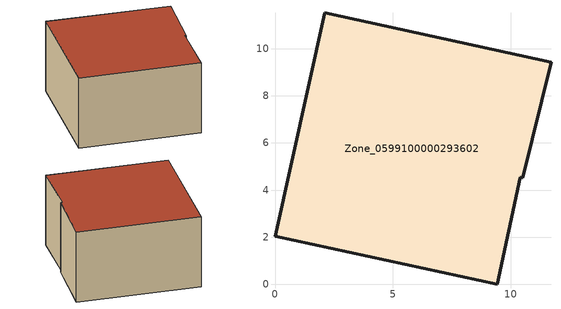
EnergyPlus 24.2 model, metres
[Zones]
Zone_0599100000293602
 floor ground (C_G): 10.52,4.52 10.41,4.55 9.43,0 0,2.04 2.11,11.53 11.71,9.43 z0
 wall outside (C_F): 10.41,4.55 10.52,4.52 11.71,9.43 2.11,11.53 0,2.04 9.43,0 10.41,4.55 z0:5.98
 roof outside (C_R): 11.71,9.43 2.11,11.53 0,2.04 9.43,0 10.41,4.55 10.52,4.52 z5.98
[BUILDING]
Pand.0599100000293602: North Axis=0; Terrain=City; Loads Convergence Tolerance Value=0.04; Temperature Convergence Tolerance Value=0.4; Solar Distribution=FullExterior; Maximum Number of Warmup Days=25; Minimum Number of Warmup Days=1
[Site:Location]
Rotterdam.The.Hague.AP_ZH_NLD Design_Conditions: Latitude=51.96; Longitude=4.45; Time Zone=1; Elevation=-4.5
[SITE:GROUNDTEMPERATURE:BUILDINGSURFACE]
18, 18, 18, 18, 18, 18, 18, 18, 18, 18, 18, 18
[MATERIAL] Thermal Absorptance=0.9; Solar Absorptance=0.7; Visible Absorptance=0.7
Name | Roughness | Thickness | Conductivity | Density | Specific Heat
G.TC.1946 | MediumSmooth | 0.15 | 1 | 540 | 1210
F.TC.1946 | Rough | 0.3 | 0.857143 | 1920 | 840
R.TC.1946 | MediumRough | 0.2 | 0.909091 | 1500 | 1000
[CONSTRUCTION]
C_G: G.TC.1946
C_F: F.TC.1946
C_R: R.TC.1946
[ZONE]
Zone_0599100000293602: Type=1; Multiplier=1; Ceiling Height=Autocalculate; Volume=Autocalculate; Floor Area=autocalculate; Part of Total Floor Area=Yes
[ZONEINFILTRATION:DESIGNFLOWRATE]
Infil_Zone_0599100000293602: Zone or ZoneList or Space or SpaceList=Zone_0599100000293602; Schedule=AlwaysOn; Design Flow Rate Calculation Method=Flow/Area; Flow Rate per Floor Area=0.003; Constant Term Coefficient=1; Temperature Term Coefficient=0; Velocity Term Coefficient=0; Velocity Squared Term Coefficient=0
[HVACTEMPLATE:ZONE:IDEALLOADSAIRSYSTEM]
Zone_0599100000293602: Maximum Heating Supply Air Temperature=50; Minimum Cooling Supply Air Temperature=13; Maximum Heating Supply Air Humidity Ratio=0.0156; Minimum Cooling Supply Air Humidity Ratio=0.0077; Heating Limit=NoLimit; Cooling Limit=NoLimit; Dehumidification Control Type=ConstantSensibleHeatRatio; Cooling Sensible Heat Ratio=0.7; Dehumidification Setpoint=60; Humidification Control Type=None; Humidification Setpoint=30; Outdoor Air Method=None; Outdoor Air Flow Rate per Person=0.00944; Outdoor Air Flow Rate per Zone Floor Area=0; Outdoor Air Flow Rate per Zone=0; Demand Controlled Ventilation Type=None; Outdoor Air Economizer Type=NoEconomizer; Heat Recovery Type=None; Sensible Heat Recovery Effectiveness=0.7; Latent Heat Recovery Effectiveness=0.65
[ZONECONTROL:THERMOSTAT]
ThermostatControl_Zone_0599100000293602: Zone or ZoneList=Zone_0599100000293602; Control Type Schedule=DualSetpointControlType; Control 1=Thermostat_Zone_0599100000293602; Temperature Difference Between Cutout And Setpoint=0
[THERMOSTATSETPOINT:DUALSETPOINT]
Thermostat_Zone_0599100000293602: Heating Setpoint Temperature Schedule=HeatingSetpoint_Zone_0599100000293602; Cooling Setpoint Temperature Schedule=CoolingSetpoint_Zone_0599100000293602
[SCHEDULE:COMPACT]
HeatingSetpoint_Zone_0599100000293602: Through: 12/31, For: AllDays, Until: 24:00, 21
CoolingSetpoint_Zone_0599100000293602: Through: 12/31, For: AllDays, Until: 24:00, 24
DualSetpointControlType: Through: 12/31, For: AllDays, Until: 24:00, 4
AlwaysOn: Through: 12/31, For: AllDays, Until: 24:00, 1
